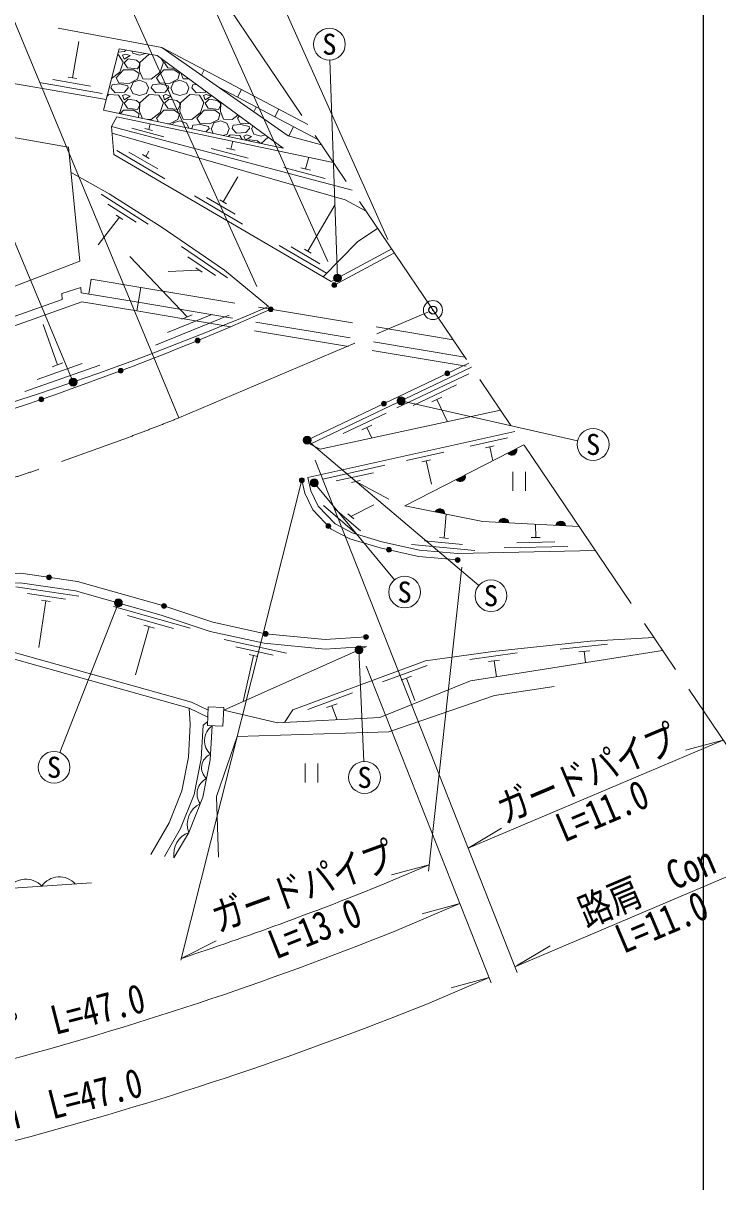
# Model space of a CAD drawing. Units: millimetres at full size, sheet at 1:1000; details may follow other scales. Extents: x 40000 to 680000, y 20000 to 380000.
# Drawn here: x 536243 to 579909, y 238591 to 311413 of the extents above; entities that cross this region are included whole.
import ezdxf
from ezdxf.enums import TextEntityAlignment as Align

# ---------------------------------------------------------------- set-up
doc = ezdxf.new("R2010")
doc.units = ezdxf.units.MM
doc.header["$LTSCALE"] = 1000
doc.header["$PDMODE"] = 32
doc.header["$PDSIZE"] = 500
doc.linetypes.add('CHAIN', pattern=[18.5, 12, -1.5, 3.5, -1.5])
doc.linetypes.add('DASHED', pattern=[7.5, 6, -1.5])
for name, color, linetype, lineweight in [('M-BGD', 7, 'Continuous', 13), ('M-BMK', 2, 'CHAIN', 13), ('M-BMK-SRVR', 3, 'Continuous', 13), ('M-STR-HTXT', 7, 'Continuous', 13), ('M-STR-STRC', 7, 'Continuous', 13), ('M-TTL-BAND', 7, 'Continuous', 25)]:
    doc.layers.add(name, color=color, linetype=linetype, lineweight=lineweight)
doc.layers.add('M-OTRS', color=6, linetype='Continuous')
doc.styles.add('ＭＳ ゴシック', font='')
doc.styles.get('ＭＳ ゴシック').set_extended_font_data('MS Gothic')

msp = doc.modelspace()

# ---------------------------------------------------------------- hatches: boundary and pattern name
at = {"layer": 'M-BGD'}
for points in [[(555645, 294949, -1), (555945, 294949, -0.41421), (555795, 294799, -0.41421)], [(551658, 293433, -1), (551958, 293433, -0.41421), (551808, 293283, -0.41421)], [(547058, 291468, -1), (547358, 291468, -0.41421), (547208, 291318, -0.41421)], [(542227, 289566, -1), (542527, 289566, -0.41421), (542377, 289416, -0.41421)], [(562750, 289402, -1), (563050, 289402, -0.41421), (562900, 289252, -0.41421)], [(537227, 287768, -1), (537527, 287768, -0.41421), (537377, 287618, -0.41421)], [(558769, 287504, -1), (559069, 287504, -0.41421), (558919, 287354, -0.41421)], [(553945, 285205, -1), (554245, 285205, -0.41421), (554095, 285055, -0.41421)], [(566710, 284384), (567267, 284669, -0.84072)], [(553611, 282687, -1), (553911, 282687, -0.41421), (553761, 282537, -0.41421)], [(563470, 282727), (564028, 283012, -0.84072)], [(562748, 280572), (562134, 280693, -0.84072)], [(555279, 279803, -1), (555579, 279803, -0.41421), (555429, 279653, -0.41421)], [(566774, 280016), (566149, 280049, -0.84072)], [(570343, 279829), (569719, 279862, -0.84072)], [(559081, 278315, -1), (559381, 278315, -0.41421), (559231, 278165, -0.41421)], [(563403, 277676, -1), (563703, 277676, -0.41421), (563553, 277526, -0.41421)], [(537725, 276583, -1), (538025, 276583, -0.41421), (537875, 276433, -0.41421)], [(544944, 274786, -1), (545244, 274786, -0.41421), (545094, 274636, -0.41421)], [(551334, 273032, -1), (551634, 273032, -0.41421), (551484, 272882, -0.41421)], [(557647, 272842, -1), (557947, 272842, -0.41421), (557797, 272692, -0.41421)]]:
    msp.add_hatch(color=256, dxfattribs=at).paths.add_polyline_path(points)
at = {"layer": 'M-STR-HTXT'}
for points in [[(556169, 295578, -1), (555825, 295216, -1)], [(539484, 289084, -0.41421), (539617, 288756, -0.41421), (539290, 288623, -1)], [(560125, 287471, -0.41421), (559781, 287553, -0.41421), (559863, 287897, -1)], [(554114, 284955, -1), (554077, 285454, -1)], [(554518, 282277, -1), (554570, 282774, -0.41421), (554793, 282499, -0.41421)], [(541996, 274873, -1), (542456, 275069, -0.41421), (542324, 274741, -0.41421)], [(557182, 271845, -1), (557523, 272211, -1)]]:
    msp.add_hatch(color=256, dxfattribs=at).paths.add_polyline_path(points)

# ---------------------------------------------------------------- linework, layer by layer
at = {"layer": 'M-BGD'}
for p, q in [((544965, 309875), (538446, 311107)), ((539349, 307981), (539749, 310263)), ((542620, 309626), (542224, 309592)), ((542702, 309717), (542620, 309626)), ((543073, 309654), (543128, 309524)), ((543128, 309524), (543560, 309397)), ((543560, 309397), (543935, 309508)), ((542239, 309423), (542182, 309428)), ((542519, 308966), (542239, 309423)), ((542315, 308331), (542519, 308966)), ((542671, 309474), (542493, 309397)), ((542493, 309397), (542595, 309143)), ((542595, 309143), (542976, 309372)), ((542849, 309169), (542595, 308915)), ((542595, 308915), (542798, 308610)), ((542976, 309372), (542671, 309474)), ((543357, 309093), (542849, 309169)), ((543560, 308915), (543357, 309093)), ((543585, 308940), (543560, 308407)), ((543560, 308762), (543560, 308915)), ((544164, 309469), (543585, 308940)), ((544855, 308331), (545059, 308966)), ((545059, 308966), (544916, 309198)), ((545206, 308986), (545135, 308915)), ((545135, 308915), (545338, 308610)), ((541463, 306606), (532271, 308217)), ((541802, 307934), (542315, 308331)), ((542087, 307975), (542544, 308483)), ((542544, 308483), (543204, 308483)), ((542798, 308610), (543433, 308534)), ((543204, 308483), (543535, 308254)), ((543433, 308534), (543560, 308762)), ((543535, 308254), (543433, 307899)), ((543560, 308407), (543763, 307924)), ((544297, 307899), (544855, 308331)), ((544627, 307975), (545084, 308483)), ((545084, 308483), (545744, 308483)), ((545338, 308610), (545791, 308556)), ((545744, 308483), (546075, 308254)), ((546075, 308254), (545973, 307899)), ((546148, 308294), (546303, 307924)), ((547447, 308146), (547621, 308475)), ((537265, 307677), (541205, 306986)), ((538110, 307864), (540474, 307449)), ((539073, 308030), (539624, 307933)), ((541757, 307340), (541833, 307543)), ((542036, 307035), (541757, 307340)), ((542315, 307594), (541833, 307543)), ((542265, 307670), (542087, 307975)), ((542900, 307619), (542265, 307670)), ((542823, 307467), (542315, 307594)), ((542849, 307340), (542620, 307086)), ((542849, 307340), (542823, 307467)), ((543433, 307899), (542900, 307619)), ((542976, 307340), (543128, 306984)), ((543001, 307340), (543154, 307696)), ((543154, 307696), (543560, 307823)), ((543560, 307823), (543966, 307670)), ((543763, 307924), (544297, 307899)), ((543966, 307670), (544119, 307340)), ((543992, 306984), (544119, 307340)), ((544297, 307340), (544373, 307543)), ((544576, 307035), (544297, 307340)), ((544855, 307594), (544373, 307543)), ((544805, 307670), (544627, 307975)), ((545440, 307619), (544805, 307670)), ((545363, 307467), (544855, 307594)), ((545389, 307340), (545160, 307086)), ((545389, 307340), (545363, 307467)), ((545973, 307899), (545440, 307619)), ((545516, 307340), (545668, 306984)), ((545541, 307340), (545694, 307696)), ((545694, 307696), (546100, 307823)), ((546100, 307823), (546506, 307670)), ((546303, 307924), (546674, 307907)), ((546506, 307670), (546659, 307340)), ((546532, 306984), (546659, 307340)), ((546837, 307340), (546913, 307543)), ((547116, 307035), (546837, 307340)), ((547137, 307567), (546913, 307543)), ((548568, 307365), (554765, 304102)), ((541630, 306934), (541522, 306835)), ((542239, 306883), (541630, 306934)), ((542620, 307086), (542036, 307035)), ((542519, 306426), (542239, 306883)), ((542671, 306934), (542493, 306857)), ((542493, 306857), (542595, 306603)), ((542595, 306603), (542976, 306832)), ((542849, 306629), (542595, 306375)), ((542976, 306832), (542671, 306934)), ((543357, 306553), (542849, 306629)), ((543128, 306984), (543560, 306857)), ((543560, 306857), (543992, 306984)), ((544170, 306934), (543585, 306400)), ((544779, 306883), (544170, 306934)), ((545160, 307086), (544576, 307035)), ((545059, 306426), (544779, 306883)), ((545211, 306934), (545033, 306857)), ((545033, 306857), (545135, 306603)), ((545135, 306603), (545516, 306832)), ((545389, 306629), (545135, 306375)), ((545516, 306832), (545211, 306934)), ((545897, 306553), (545389, 306629)), ((545668, 306984), (546100, 306857)), ((546100, 306857), (546532, 306984)), ((546710, 306934), (546125, 306400)), ((547319, 306883), (546710, 306934)), ((547700, 307086), (547116, 307035)), ((547599, 306426), (547319, 306883)), ((547751, 306934), (547573, 306857)), ((547573, 306857), (547675, 306603)), ((547675, 306603), (548056, 306832)), ((547929, 306629), (547675, 306375)), ((547736, 307126), (547700, 307086)), ((548056, 306832), (547751, 306934)), ((548437, 306553), (547929, 306629)), ((549719, 306759), (549970, 307236)), ((542315, 305791), (542519, 306426)), ((542341, 305717), (542544, 305943)), ((542544, 305943), (543204, 305943)), ((542595, 306375), (542798, 306070)), ((542798, 306070), (543433, 305994)), ((543204, 305943), (543535, 305714)), ((543560, 306375), (543357, 306553)), ((543433, 305994), (543560, 306222)), ((543585, 306400), (543560, 305867)), ((543560, 306222), (543560, 306375)), ((543560, 305867), (543748, 305421)), ((544627, 305435), (545084, 305943)), ((544855, 305791), (545059, 306426)), ((545084, 305943), (545744, 305943)), ((545135, 306375), (545338, 306070)), ((545338, 306070), (545973, 305994)), ((545744, 305943), (546075, 305714)), ((546100, 306375), (545897, 306553)), ((545973, 305994), (546100, 306222)), ((546125, 306400), (546100, 305867)), ((546100, 306222), (546100, 306375)), ((546100, 305867), (546303, 305384)), ((547167, 305435), (547624, 305943)), ((547395, 305791), (547599, 306426)), ((547624, 305943), (548284, 305943)), ((547675, 306375), (547878, 306070)), ((547878, 306070), (548513, 305994)), ((548284, 305943), (548615, 305714)), ((548640, 306375), (548437, 306553)), ((548513, 305994), (548640, 306222)), ((548665, 306400), (548640, 305867)), ((548640, 306222), (548640, 306375)), ((548640, 305867), (548843, 305384)), ((548692, 306424), (548665, 306400)), ((550742, 305851), (550894, 306141)), ((552069, 305522), (552320, 305998)), ((542246, 305737), (542315, 305791)), ((543535, 305714), (543468, 305480)), ((543967, 305374), (544297, 305359)), ((544297, 305359), (544855, 305791)), ((544759, 305208), (544627, 305435)), ((545973, 305359), (545440, 305079)), ((545637, 305023), (545694, 305156)), ((545694, 305156), (546100, 305283)), ((546075, 305714), (545973, 305359)), ((546100, 305283), (546506, 305130)), ((546303, 305384), (546837, 305359)), ((546506, 305130), (546655, 304808)), ((546837, 305359), (547395, 305791)), ((547345, 305130), (547167, 305435)), ((547980, 305079), (547345, 305130)), ((548513, 305359), (547980, 305079)), ((548081, 304800), (548234, 305156)), ((548234, 305156), (548640, 305283)), ((548615, 305714), (548513, 305359)), ((548640, 305283), (549046, 305130)), ((548843, 305384), (549377, 305359)), ((549046, 305130), (549199, 304800)), ((549377, 305359), (549750, 305647)), ((549707, 305435), (549839, 305582)), ((549885, 305130), (549707, 305435)), ((550520, 305079), (549885, 305130)), ((556915, 300918), (541801, 304921)), ((543064, 304804), (545094, 304266)), ((543896, 304801), (544370, 304675)), ((544133, 304738), (544225, 305087)), ((545440, 305079), (545324, 305089)), ((546837, 304800), (546913, 305003)), ((546870, 304763), (546837, 304800)), ((547395, 305054), (546913, 305003)), ((547903, 304927), (547395, 305054)), ((547929, 304800), (547732, 304582)), ((547929, 304800), (547903, 304927)), ((548056, 304800), (548191, 304485)), ((548785, 304360), (549072, 304444)), ((549072, 304444), (549199, 304800)), ((549377, 304800), (549453, 305003)), ((549656, 304495), (549377, 304800)), ((549935, 305054), (549453, 305003)), ((550240, 304546), (549656, 304495)), ((550443, 304927), (549935, 305054)), ((550469, 304800), (550240, 304546)), ((550469, 304800), (550443, 304927)), ((550521, 305080), (550520, 305079)), ((550596, 304800), (550748, 304444)), ((550621, 304800), (550689, 304957)), ((550748, 304444), (551180, 304317)), ((551180, 304317), (551451, 304397)), ((552943, 304332), (553244, 304903)), ((549250, 304394), (549132, 304287)), ((549859, 304343), (549250, 304394)), ((549293, 303495), (549425, 303992)), ((550006, 304103), (549859, 304343)), ((550291, 304394), (550113, 304317)), ((550113, 304317), (550215, 304063)), ((550215, 304063), (550596, 304292)), ((550596, 304292), (550291, 304394)), ((550469, 304089), (550400, 304020)), ((550977, 304013), (550469, 304089)), ((551149, 303862), (550977, 304013)), ((551641, 304258), (551205, 303860)), ((551205, 303860), (551205, 303850)), ((542133, 303401), (545155, 301636)), ((542889, 303307), (544702, 302248)), ((543735, 303160), (544158, 302913)), ((543947, 303037), (544135, 303359)), ((548064, 303541), (550384, 302927)), ((549023, 303567), (549564, 303423)), ((552575, 303562), (552577, 303569)), ((554000, 302249), (554195, 302987)), ((552625, 302333), (555235, 301642)), ((553695, 302329), (554304, 302168)), ((548821, 300190), (549736, 301758)), ((544098, 298778), (541146, 300658)), ((543347, 298900), (541575, 300028)), ((547007, 300555), (550029, 298789)), ((547763, 300461), (549576, 299401)), ((548609, 300314), (549032, 300066)), ((542507, 299080), (542093, 299343)), ((554139, 297084), (555849, 300011)), ((542300, 299211), (540964, 297483)), ((549078, 295403), (546189, 297378)), ((552326, 297448), (555348, 295683)), ((553081, 297354), (554895, 296295)), ((553928, 297207), (554351, 296960)), ((546543, 292950), (542948, 296746)), ((548331, 295550), (546598, 296736)), ((559551, 296956), (555795, 294949)), ((547295, 295895), (545364, 295815)), ((547497, 295757), (547093, 296034)), ((540519, 295328), (540362, 294392)), ((540519, 295328), (543633, 294806)), ((539879, 294473), (543476, 293869)), ((543633, 294806), (543385, 293326)), ((528705, 290491), (538693, 294050)), ((544563, 291179), (549199, 293053)), ((545322, 291971), (548103, 293096)), ((546219, 292819), (546868, 293081)), ((538397, 289940), (537506, 292466)), ((536339, 288260), (541054, 289923)), ((537132, 289017), (539961, 290015)), ((538067, 289824), (538727, 290057)), ((564253, 290046), (554095, 285205)), ((564248, 289379), (559734, 287228)), ((563474, 288678), (560766, 287387)), ((562565, 287913), (561933, 287612)), ((562249, 287762), (562895, 286408)), ((559071, 286912), (556363, 285621)), ((558162, 286146), (557530, 285845)), ((557846, 285995), (558158, 285341)), ((566686, 285343), (564343, 284821)), ((565853, 284850), (565306, 284728)), ((565579, 284789), (565776, 283906)), ((562688, 284453), (560346, 283932)), ((567267, 284669), (566710, 284384)), ((558984, 283629), (555080, 282760)), ((561856, 283960), (561309, 283839)), ((561582, 283900), (561908, 282435)), ((558268, 283162), (555926, 282641)), ((557435, 282669), (556889, 282548)), ((557162, 282609), (559223, 281494)), ((564028, 283012), (563470, 282727)), ((567026, 283223), (567026, 282023)), ((567826, 283223), (567826, 282023)), ((555119, 281093), (557239, 279282)), ((556840, 280413), (558294, 281144)), ((555846, 280867), (557443, 279502)), ((556653, 280572), (557026, 280254)), ((562134, 280693), (562748, 280572)), ((562698, 279060), (562835, 280553)), ((566149, 280049), (566774, 280016)), ((568460, 279083), (568441, 279929)), ((569719, 279862), (570343, 279829)), ((562419, 279085), (562977, 279034)), ((568180, 279077), (568740, 279090)), ((560652, 278644), (564635, 278280)), ((561476, 278870), (563866, 278652)), ((566473, 278440), (570472, 278527)), ((567267, 278757), (569666, 278810)), ((539732, 275397), (535776, 275985)), ((538897, 275218), (536523, 275570)), ((537666, 275097), (537231, 272167)), ((537943, 275056), (537389, 275139)), ((546732, 273389), (541920, 274746)), ((545688, 273372), (542801, 274186)), ((544163, 273490), (543310, 270463)), ((544500, 273395), (543826, 273585)), ((552795, 271824), (548887, 272678)), ((572975, 272389), (569992, 272075)), ((551949, 271702), (549604, 272214)), ((550713, 271665), (550082, 268777)), ((550986, 271605), (550439, 271725)), ((567291, 271845), (564321, 271423)), ((571863, 271970), (571167, 271897)), ((571515, 271933), (571590, 271222)), ((561637, 271046), (558823, 270008)), ((566195, 271386), (565502, 271287)), ((565848, 271337), (565991, 270334)), ((560662, 270367), (560006, 270125)), ((560334, 270246), (560853, 268839)), ((556949, 269317), (554135, 268279)), ((555974, 268638), (555318, 268396)), ((555646, 268517), (555971, 267636)), ((553974, 264892), (553974, 263692)), ((554774, 264892), (554774, 263692)), ((505763, 255052), (540540, 257385))]:
    msp.add_line(p, q, dxfattribs=at)
at = {"layer": 'M-BGD', "linetype": 'DASHED'}
for p, q in [((543633, 294806), (563264, 291510)), ((543476, 293869), (563998, 290424)), ((543385, 293326), (564422, 289795))]:
    msp.add_line(p, q, dxfattribs=at)
at = {"layer": 'M-BGD'}
for points in [[(552593, 303558), (541293, 305938), (542275, 309790), (544664, 309384)], [(539797, 296450), (539094, 303627), (528513, 305489), (527386, 291681)], [(547827, 267271), (548803, 267228), (548856, 268404), (547879, 268448)]]:
    msp.add_lwpolyline(points, close=True, dxfattribs=at)
for points in [[(554994, 303764), (552910, 304341), (544965, 309875), (554130, 305043)], [(559410, 297221), (555603, 295186), (541938, 303168), (541801, 304921), (542139, 305526), (555737, 302662)], [(541833, 304510), (556493, 300320), (557809, 299593)], [(551664, 293602), (548895, 295892), (544918, 298611), (541656, 300688), (539250, 302034)], [(555110, 295475), (557268, 297670), (558531, 298523)], [(539879, 294473), (539876, 294794), (538677, 294430), (538693, 294050)], [(529969, 290358), (539929, 293907), (543385, 293326)], [(564422, 289795), (554285, 284963), (554918, 284640), (566247, 287092)], [(567150, 285753), (554133, 282856), (554320, 282015), (554792, 281064), (555845, 279944), (556928, 279375), (558787, 278823), (561156, 278297), (563567, 278076), (572205, 278265)], [(571178, 279785), (565130, 280102), (560229, 281070), (567724, 284903)], [(553761, 282687), (553940, 281881), (554460, 280833), (555600, 279621), (556776, 279002), (558687, 278436), (561094, 277901), (563553, 277676)], [(505044, 271959), (512174, 272911), (517817, 273796), (527139, 275909), (531352, 276568), (536089, 276848), (539660, 276318), (545094, 274786), (548163, 273757), (551484, 273032), (555226, 272679), (557797, 272842)], [(557835, 272243), (555216, 272077), (551391, 272438), (548003, 273178), (544918, 274212), (539534, 275730), (536062, 276245), (531416, 275971), (527252, 275319), (517930, 273206), (512261, 272317), (504830, 271325), (506674, 263313)], [(575887, 272810), (571888, 272576), (565764, 271931), (561540, 271330), (553192, 268251), (552676, 267456)], [(534936, 272067), (546818, 268736), (547870, 268230)], [(534936, 271652), (546677, 268360), (547850, 267795)], [(557835, 272243), (548848, 268225), (552223, 267431), (558664, 267783), (564363, 270076), (576439, 271992)], [(569624, 269722), (565863, 269149), (559222, 266868), (549705, 266573), (548396, 262804), (548525, 259005)], [(544265, 259162), (545414, 261150), (546213, 263163), (546637, 265280), (546746, 267331), (546677, 268360)], [(545123, 259037), (546141, 260798), (546989, 262934), (547438, 265179), (547550, 267289), (547837, 267497)], [(548113, 267259), (547999, 265109), (547531, 262773), (546650, 260552), (545724, 258949)]]:
    msp.add_lwpolyline(points, dxfattribs=at)
for centre in [(555795, 294949), (551808, 293433), (547208, 291468), (542377, 289566), (562900, 289402), (537377, 287768), (558919, 287504), (554095, 285205), (553761, 282687), (555429, 279803), (559231, 278315), (563553, 277676), (537875, 276583), (545094, 274786), (551484, 273032), (557797, 272842)]:
    msp.add_circle(centre, 150, dxfattribs=at)
for centre, radius, start, end in [((478936, 463399), 184717, 272.65834, 293.18658), ((480104, 454868), 176643, 272.40768, 293.9494), ((566963, 284575), 318, 216.97447, 17.1922), ((563724, 282918), 318, 216.97447, 17.1922), ((562431, 280579), 318, 358.72225, 158.93998), ((566459, 279978), 318, 6.89391, 167.11165), ((570028, 279791), 318, 6.89391, 167.11165), ((548840, 266314), 1192, 127.55695, 226.35386), ((548354, 264619), 898, 112.05573, 229.0034), ((548257, 262975), 1084, 116.96798, 214.76291), ((548008, 261057), 1450, 116.29228, 200.41501), ((547157, 259190), 1453, 110.41003, 189.53209), ((536413, 256263), 1353, 42.42747, 145.24925), ((538523, 256404), 1353, 42.42747, 145.24925)]:
    msp.add_arc(centre, radius, start, end, dxfattribs=at)
at = {"layer": 'M-BMK'}
for p, q in [((584803, 259600), (539981, 326006)), ((546038, 286608), (562003, 293379))]:
    msp.add_line(p, q, dxfattribs=at)
msp.add_arc((479612, 453903), 180000, 271.48097, 291.65611, dxfattribs=at)
at = {"layer": 'M-BMK-SRVR'}
msp.add_circle((562003, 293379), 600, dxfattribs=at)
at = {"layer": 'M-OTRS'}
msp.add_point((562003, 293379), dxfattribs=at)
at = {"layer": 'M-STR-HTXT'}
for p, q in [((559163, 297823), (544786, 329918)), ((555400, 296440), (541135, 328283)), ((550941, 294867), (536688, 326469)), ((546038, 286608), (532899, 318300)), ((555997, 295397), (555526, 309090)), ((539387, 288853), (534420, 300720)), ((559994, 287684), (571095, 285157)), ((554095, 285205), (564884, 276075)), ((554591, 283947), (567286, 251754)), ((553761, 282687), (546158, 252523)), ((554544, 282525), (559583, 276429)), ((563819, 277221), (561729, 258120)), ((542226, 274971), (538549, 265577)), ((557353, 272028), (557658, 265005)), ((557811, 270997), (565652, 251108)), ((564210, 259555), (580243, 266355)), ((580243, 266355), (577872, 265720)), ((564210, 259555), (566315, 260819)), ((567145, 252111), (584803, 259600)), ((558532, 257148), (561772, 258522)), ((561772, 258522), (559401, 257888)), ((559704, 254386), (563693, 256078)), ((563693, 256078), (561321, 255443)), ((546185, 252631), (548381, 253730)), ((567263, 252161), (569368, 253425)), ((561656, 249783), (565527, 251425)), ((565527, 251425), (563156, 250790))]:
    msp.add_line(p, q, dxfattribs=at)
for centre in [(555997, 295397), (539387, 288853), (559994, 287684), (554095, 285205), (554544, 282525), (542226, 274971), (557353, 272028)]:
    msp.add_circle(centre, 250, dxfattribs=at)
for centre, radius, start, end in [((479797, 453233), 211302, 288.31176, 291.87736), ((479707, 453435), 214523, 277.74185, 291.89498), ((479717, 453384), 219470, 277.7086, 291.92224)]:
    msp.add_arc(centre, radius, start, end, dxfattribs=at)
at = {"layer": 'M-STR-STRC'}
for centre in [(555492, 310090), (572070, 284936), (560220, 275658), (565647, 275429), (538184, 264646), (557701, 264006)]:
    msp.add_circle(centre, 1000, dxfattribs=at)
at = {"layer": 'M-TTL-BAND'}
msp.add_line((579000, 20000), (579000, 370000), dxfattribs=at)

# ---------------------------------------------------------------- texts
at = {"layer": 'M-STR-HTXT', "style": 'ＭＳ ゴシック', "width": 0.8}
for s, rotation, p in [('ガードパイプ', 22.983, (572247, 262908)), ('ガードパイプ', 20, (554321, 255797)), ('路肩\u3000Con', 22.983, (575994, 255808)), ('ガードパイプ\u3000L=47.0', 14.435, (534518, 246289)), ('路肩\u3000Con\u3000L=47.0', 14.435, (535809, 241355))]:
    msp.add_text(s, height=1833, rotation=rotation, dxfattribs=at).set_placement(p, align=Align.BOTTOM_CENTER)
for s, rotation, p in [('L=11.0', 22.983, (572284, 262755)), ('L=13.0', 21.722, (554226, 255366)), ('L=11.0', 22.983, (576022, 255768))]:
    msp.add_text(s, height=1833, rotation=rotation, dxfattribs=at).set_placement(p, align=Align.TOP_CENTER)
at = {"layer": 'M-STR-STRC', "style": 'ＭＳ ゴシック'}
for p in [(555492, 310090), (572070, 284936), (560220, 275658), (565647, 275429), (538184, 264646), (557701, 264006)]:
    msp.add_text('S', height=1320, dxfattribs=at).set_placement(p, align=Align.MIDDLE_CENTER)

doc.saveas('drawing.dxf')
